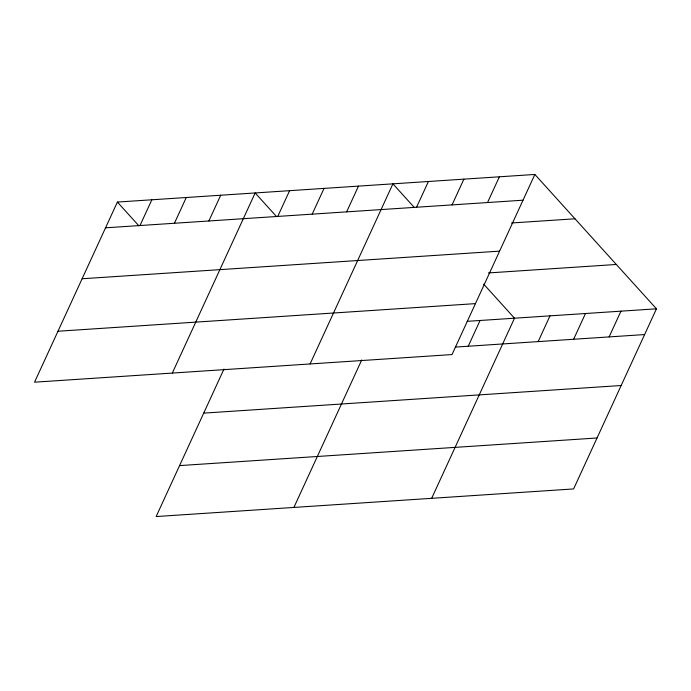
<?xml version="1.0" encoding="UTF-8"?>
<svg xmlns="http://www.w3.org/2000/svg" width="691" height="691" viewBox="0 0 691 691"><rect width="100%" height="100%" fill="white"/><g stroke="black" fill="none" stroke-linecap="round" stroke-linejoin="round"><path stroke-width="1.04" d="M534.86 174.452L117.392 202.066L34.55 382.183L452.018 354.569L534.86 174.452L656.45 308.817L573.608 488.934L156.14 516.548L223.988 369.037M139.988 225.542L151.839 199.794M174.434 223.262L186.276 197.514M208.872 220.982L220.714 195.233M172.318 373.071L255.16 192.953L276.65 216.706M277.756 216.43L289.598 190.673M312.194 214.15L324.044 188.401M346.64 211.869L358.482 186.121M310.078 363.958L392.92 183.841L414.419 207.594M416.561 207.24L428.411 181.491M293.9 507.436L361.747 359.925M452.052 204.899L463.894 179.15M487.535 202.549L499.377 176.801M468.23 346.234L480.072 320.486M431.668 498.323L514.51 318.205L483.7 284.156M538.151 341.604L549.993 315.856M573.634 339.255L585.484 313.507M609.125 336.914L620.967 311.166M105.55 227.814L523.018 200.2M511.547 222.986L574.99 218.788M82.117 278.758L499.584 251.144M488.364 272.945L616.329 264.472M57.984 331.239L475.451 303.625M467.151 321.341L656.45 308.817M455.309 347.089L644.608 334.565M203.707 413.123L621.174 385.509M179.565 465.604L597.033 437.99M117.392 202.066L138.891 225.819"/></g></svg>
